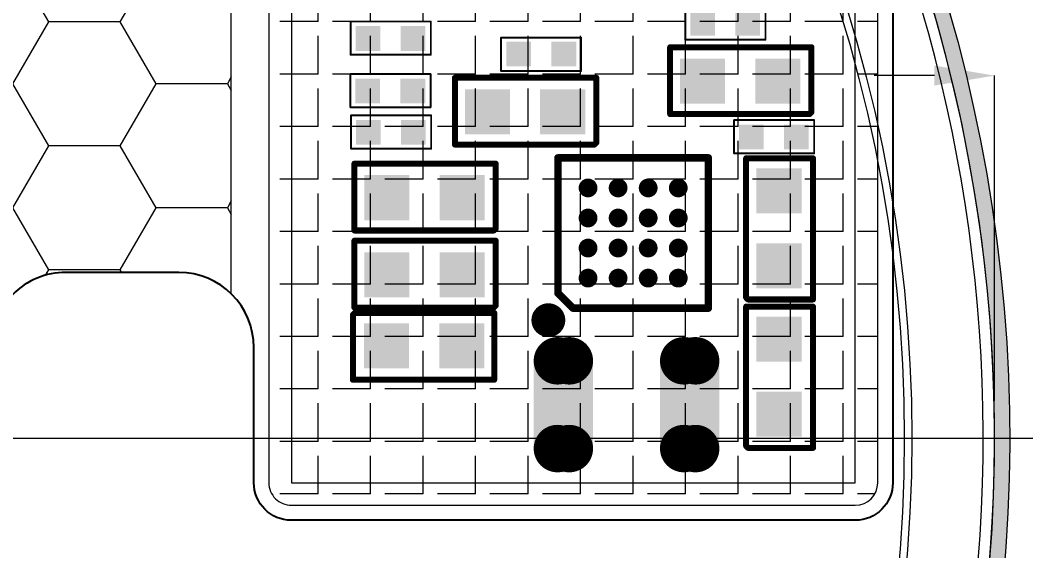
# Model space of a CAD drawing. Header units: millimetres. Extents: x -19 to 3409, y 490 to 920.
# Drawn here: x 3353.67 to 3367.05, y 766.33 to 773.39 of the extents above; entities that cross this region are included whole.
import ezdxf
from ezdxf.lldxf.tags import DXFTag

# ---------------------------------------------------------------- set-up
doc = ezdxf.new("R2010")
doc.units = ezdxf.units.MM
doc.layers.get('0').update_dxf_attribs({"lineweight": 5})
doc.layers.get('Defpoints').update_dxf_attribs({"lineweight": 5})
for name, color, linetype, lineweight in [('DIM', 3, 'Continuous', 5), ('EMI', 5, 'Continuous', 5), ('Encap', 210, 'Continuous', 5), ('ITO', 2, 'Continuous', 5), ('MFPC', 50, 'Continuous', 5), ('TAPE-Foam', 32, 'Continuous', 5)]:
    doc.layers.add(name, color=color, linetype=linetype, lineweight=lineweight)
for name, color, linetype in [('TOPLAYER', 1, 'Continuous'), ('TOPOVERLAY', 2, 'Continuous'), ('TOPPASTE', 8, 'Continuous'), ('TOPSOLDER', 216, 'Continuous')]:
    doc.layers.add(name, color=color, linetype=linetype)
doc.styles.add('汉字', font='')
doc.styles.get('汉字').set_extended_font_data('SimSun')
tags = doc.linetypes.add('CENTER', pattern=[0.6, 0.375, -0.075, 0.075, -0.075]).pattern_tags.tags
tags[10:11] = [DXFTag(74, 4), DXFTag(75, 0), DXFTag(340, '0'), DXFTag(46, 1.0), DXFTag(50, 0.0), DXFTag(44, 0.0), DXFTag(45, 0.0)]
tags[8:9] = [DXFTag(74, 4), DXFTag(75, 0), DXFTag(340, '0'), DXFTag(46, 1.0), DXFTag(50, 0.0), DXFTag(44, 0.0), DXFTag(45, 0.0)]
tags[6:7] = [DXFTag(74, 4), DXFTag(75, 0), DXFTag(340, '0'), DXFTag(46, 1.0), DXFTag(50, 0.0), DXFTag(44, 0.0), DXFTag(45, 0.0)]
tags[4:5] = [DXFTag(74, 4), DXFTag(75, 0), DXFTag(340, '0'), DXFTag(46, 1.0), DXFTag(50, 0.0), DXFTag(44, 0.0), DXFTag(45, 0.0)]
doc.dimstyles.new('DIM', dxfattribs={"dimtxt": 0.8, "dimasz": 0.8, "dimexe": 0, "dimexo": 0.5, "dimgap": 0.11, "dimtad": 0, "dimzin": 1, "dimdsep": 46, "dimtxsty": '汉字', "dimcen": 0, "dimclrd": 256, "dimclre": 256, "dimclrt": 256, "dimadec": 0, "dimazin": 0, "dimtm": 1e-09, "dimtfac": 1, "dimtofl": 0, "dimtmove": 0, "dimatfit": 3, "dimfxl": 0, "dimlwd": 5, "dimlwe": 5, "dimarcsym": 0})

# ---------------------------------------------------------------- blocks, each defined once
blk = doc.blocks.new('R151ASM-001-PNL-V01-C')
at = {"layer": 'Encap', "color": 1, "linetype": 'CENTER', "lineweight": 5}
blk.add_circle((1278.901681034914, -138.563691734138), 19.1526, dxfattribs=at)
at = {"layer": 'ITO', "lineweight": 5}
blk.add_arc((1278.901681034914, -138.5636917341381), 20.35259999999999, 113.898623072159, 235.9029104155818, dxfattribs=at)
blk = doc.blocks.new('*D142')
at = {"layer": 'Defpoints', "color": 0, "lineweight": 5, "transparency": 16777216}
for p in [(3373.197710870395, 772.6559016893576), (3366.636063643488, 767.8292075826089), (3373.197710870395, 756.3780088878207)]:
    blk.add_point(p, dxfattribs=at)
at = {"layer": 'DIM', "lineweight": 5, "transparency": 16777216}
for p, q in [((3365.836063643488, 772.6559016893576), (3365.036063643488, 772.6559016893576)), ((3366.636063643488, 768.3292075826089), (3366.636063643488, 772.6559016893576)), ((3373.197710870395, 756.8780088878207), (3373.197710870395, 772.6559016893576)), ((3373.997710870395, 772.6559016893576), (3374.797710870395, 772.6559016893576))]:
    blk.add_line(p, q, dxfattribs=at)
for points in [[(3365.836063643488, 772.789235022691), (3365.836063643488, 772.5225683560243), (3366.636063643488, 772.6559016893576)], [(3373.997710870395, 772.789235022691), (3373.997710870395, 772.5225683560243), (3373.197710870395, 772.6559016893576)]]:
    blk.add_solid(points, dxfattribs=at)
at = {"layer": 'DIM', "lineweight": 5, "transparency": 16777216, "insert": (3369.916887256942, 772.6559016893576), "char_height": 0.8, "attachment_point": 5, "style": '汉字'}
blk.add_mtext('6.56±0.3', dxfattribs=at)
blk = doc.blocks.new('T3')
at = {"lineweight": 5}
h = blk.add_hatch(color=256, dxfattribs=at)
h.dxf.hatch_style = 1
edge = h.paths.add_edge_path()
edge.add_arc((2.872014340444574, -1.971905798901911), 23.81965895677754, 117.9623426367695, 126.2668215394562)
edge.add_arc((-17.01557347958641, 25.13464911054179), 9.799999999823006, 304.09708744015467, 306.2668215394215, ccw=False)
edge.add_arc((-2.307487534380925e-12, 2.597921877622866e-14), 20.55259999999882, 124.0970874401983, 246.1024712178218)
edge.add_line((-8.325902526572463, -18.79065496138981), (-8.183333646836218, -18.85318767789033))
edge.add_line((-8.183333646836218, -18.85318767789033), (-8.08929323371376, -18.67604260781854))
edge.add_line((-8.08929323371376, -18.67604260781854), (-8.245223690147213, -18.60764931579013))
edge.add_arc((-2.138733634637902e-12, -5.540012892879531e-14), 20.35259999999883, 124.0970874401985, 246.10141940122878, ccw=False)
edge.add_arc((-17.01557347958936, 25.13464911054162), 9.99999999982467, 304.09708744017, 306.2668215394364)
edge.add_arc((2.872014340444411, -1.971905798901918), 23.61965895677739, 117.96234263676911, 126.26682153945589, ccw=False)
edge.add_line((-8.2030346763745, 18.89029874686776), (-8.296812906086416, 19.06694993885958))
h.paths.add_polyline_path([(-1.99999950568008, 21.56259999999986), (-1.99999950568008, 21.36260000000004), (2.00000049431992, 21.36260000000004), (2.00000049431992, 21.56259999999986)])
edge = h.paths.add_edge_path()
edge.add_arc((17.01557442032597, 25.13464847389723), 10.00000000000054, 233.7331676935589, 235.9029104155806, ccw=False)
edge.add_arc((-2.872001150817578, -1.971879060341493), 23.61962963898251, 53.73316769356646, 62.03765309174332)
edge.add_line((8.203035674453986, 18.89029876465031), (8.29681390416954, 19.06694995664839))
edge.add_arc((-2.872001150862559, -1.971879060318493), 23.81962963899059, 53.733167693447, 62.03765312748618, ccw=False)
edge.add_arc((17.01557442033015, 25.13464847389668), 9.800000000002553, 233.7331676935358, 235.9029104155576)
edge.add_arc((3.723243935382925e-12, -5.173639294753229e-13), 20.55259999999827, -26.128888975245616, 55.902910415578674, ccw=False)
edge.add_line((18.45224021488957, -9.051198694763457), (19.78007606021401, -9.051198694770962))
edge.add_arc((-1.616484723854228e-12, -1.34754429836903e-11), 21.75259999999759, 334.8308760117934, 335.4115606426888, ccw=False)
edge.add_line((19.68732916040062, -9.251198694770324), (18.12853136550528, -9.251198694761692))
edge.add_arc((3.5456082514429e-12, -3.76143560743003e-13), 20.35259999999837, 332.9642548716508, 415.9029104155778)
edge = h.paths.add_edge_path()
edge.add_arc((-7.062794793455396e-12, -3.918643187716953e-12), 21.75260000000445, 320.4493122398357, 321.1292040769038, ccw=False)
edge.add_line((16.77259376115262, -13.85119869482094), (15.18399359445311, -13.85119869482981))
edge.add_arc((3.556266392479301e-12, -3.304023721284466e-13), 20.55259999999831, 293.8975708100345, 317.6281884216128, ccw=False)
edge.add_line((8.325916309976492, -18.7906488541314), (8.183334359795936, -18.85318715858978))
edge.add_line((8.183334359795936, -18.85318715858978), (8.089293940674452, -18.67604207721854))
edge.add_line((8.089293940674452, -18.67604207721854), (8.245237483995425, -18.60764320360112))
edge.add_arc((3.550937321961101e-12, -3.836930773104541e-13), 20.35259999999837, 293.8986230721289, 317.8761915343078)
edge.add_line((15.09546623838816, -13.65119869483022), (16.93577222787917, -13.65119869482009))
h.paths.add_polyline_path([(-1.999999501235379, -21.22260125940443), (-1.999999501235379, -21.42260125940425), (2.000000498764621, -21.42260125940425), (2.000000498764621, -21.22260125940443)])
blk.add_lwpolyline([(11.40960510622335, 16.85376035429613, -0.009467571464873686), (11.10010902564272, 17.07193992376869, 0.03625102030745552), (8.203035674453986, 18.89029876465031), (8.29681390416954, 19.06694995664839, -0.03625102046414035), (11.21841833353619, 17.23319409477142, 0.009467571464874132), (11.5217244925052, 17.01937811668813, -0.3740428346784626), (18.45224021488957, -9.051198694763457), (19.78007606021401, -9.051198694770962, -0.002533720103131705), (19.68732916040062, -9.251198694770324), (18.12853136550528, -9.251198694761692, 0.3785600534347826)], format="xyb", close=True, dxfattribs=at)
at = {"color": 1, "linetype": 'CENTER'}
blk.add_lwpolyline([(-23.30999999999995, 2.273736754432321e-13), (23.30999999999995, 2.273736754432321e-13)], dxfattribs=at)
at = {"color": 6, "linetype": 'Continuous'}
for centre, radius in [((0, -5.684341886080801e-14), 22.15), ((-4.943199201079551e-07, 1.70530256582424e-13), 19.2526)]:
    blk.add_circle(centre, radius, dxfattribs=at)
blk = doc.blocks.new('0201_4')
at = {"layer": 'TOPLAYER'}
for points in [[(0.164998, -0.165001), (0.164998, 0.165001), (-0.164998, -0.165001), (-0.164998, 0.165001)], [(0.764997, -0.165001), (0.764997, 0.165001), (0.435, -0.165001), (0.435, 0.165001)]]:
    blk.add_solid(points, dxfattribs=at)
at = {"layer": 'TOPOVERLAY', "const_width": 0.025001}
for points in [[(-0.181, 0.225999), (-0.23, 0.225999)], [(-0.23, 0.225999), (-0.23, -0.217)], [(0.836, 0.225999), (-0.18, 0.225999)], [(0.836, 0.225999), (0.836, -0.217)], [(0.836, -0.217), (-0.23, -0.217)]]:
    blk.add_lwpolyline(points, dxfattribs=at)
at = {"layer": 'TOPOVERLAY', "const_width": 0.012499}
for points in [[(-0.23625, 0.225999, 1), (-0.223749, 0.225999, 1)], [(-0.23625, 0.225999, 1), (-0.223749, 0.225999, 1)], [(-0.187251, 0.225999, 1), (-0.174749, 0.225999, 1)], [(-0.186251, 0.225999, 1), (-0.173749, 0.225999, 1)], [(0.829749, 0.225999, 1), (0.842251, 0.225999, 1)], [(0.829749, 0.225999, 1), (0.842251, 0.225999, 1)], [(-0.23625, -0.217, 1), (-0.223749, -0.217, 1)], [(-0.23625, -0.217, 1), (-0.223749, -0.217, 1)], [(0.829749, -0.217, 1), (0.842251, -0.217, 1)], [(0.829749, -0.217, 1), (0.842251, -0.217, 1)]]:
    blk.add_lwpolyline(points, format="xyb", close=True, dxfattribs=at)
at = {"layer": 'TOPPASTE'}
for points in [[(0.164998, -0.165001), (0.164998, 0.165001), (-0.164998, -0.165001), (-0.164998, 0.165001)], [(0.764997, -0.165001), (0.764997, 0.165001), (0.435, -0.165001), (0.435, 0.165001)]]:
    blk.add_solid(points, dxfattribs=at)
at = {"layer": 'TOPSOLDER'}
for points in [[(0.164998, -0.165001), (0.164998, 0.165001), (-0.164998, -0.165001), (-0.164998, 0.165001)], [(0.764997, -0.165001), (0.764997, 0.165001), (0.435, -0.165001), (0.435, 0.165001)]]:
    blk.add_solid(points, dxfattribs=at)
blk = doc.blocks.new('0201_5')
at = {"layer": 'TOPLAYER'}
for points in [[(0.164998, -0.165001), (0.164998, 0.165001), (-0.164998, -0.165001), (-0.164998, 0.165001)], [(0.764997, -0.165001), (0.764997, 0.165001), (0.435, -0.165001), (0.435, 0.165001)]]:
    blk.add_solid(points, dxfattribs=at)
at = {"layer": 'TOPOVERLAY', "const_width": 0.025001}
for points in [[(-0.23, 0.225999), (-0.181, 0.225999)], [(-0.23, -0.217), (-0.23, 0.225999)], [(-0.18, 0.225999), (0.836, 0.225999)], [(0.836, -0.217), (0.836, 0.225999)], [(-0.23, -0.217), (0.836, -0.217)]]:
    blk.add_lwpolyline(points, dxfattribs=at)
at = {"layer": 'TOPOVERLAY', "const_width": 0.012499}
for points in [[(-0.23625, 0.225999, 1), (-0.223749, 0.225999, 1)], [(-0.23625, 0.225999, 1), (-0.223749, 0.225999, 1)], [(-0.187251, 0.225999, 1), (-0.174749, 0.225999, 1)], [(-0.186251, 0.225999, 1), (-0.173749, 0.225999, 1)], [(0.829749, 0.225999, 1), (0.842251, 0.225999, 1)], [(0.829749, 0.225999, 1), (0.842251, 0.225999, 1)], [(-0.23625, -0.217, 1), (-0.223749, -0.217, 1)], [(-0.23625, -0.217, 1), (-0.223749, -0.217, 1)], [(0.829749, -0.217, 1), (0.842251, -0.217, 1)], [(0.829749, -0.217, 1), (0.842251, -0.217, 1)]]:
    blk.add_lwpolyline(points, format="xyb", close=True, dxfattribs=at)
at = {"layer": 'TOPPASTE'}
for points in [[(0.164998, -0.165001), (0.164998, 0.165001), (-0.164998, -0.165001), (-0.164998, 0.165001)], [(0.764997, -0.165001), (0.764997, 0.165001), (0.435, -0.165001), (0.435, 0.165001)]]:
    blk.add_solid(points, dxfattribs=at)
at = {"layer": 'TOPSOLDER'}
for points in [[(0.164998, -0.165001), (0.164998, 0.165001), (-0.164998, -0.165001), (-0.164998, 0.165001)], [(0.764997, -0.165001), (0.764997, 0.165001), (0.435, -0.165001), (0.435, 0.165001)]]:
    blk.add_solid(points, dxfattribs=at)
blk = doc.blocks.new('0201_18')
at = {"layer": 'TOPLAYER'}
for points in [[(0.164998, -0.165001), (0.164998, 0.165001), (-0.164998, -0.165001), (-0.164998, 0.165001)], [(0.764997, -0.165001), (0.764997, 0.165001), (0.435, -0.165001), (0.435, 0.165001)]]:
    blk.add_solid(points, dxfattribs=at)
at = {"layer": 'TOPOVERLAY', "const_width": 0.025001}
for points in [[(-0.181, 0.225999), (-0.23, 0.225999)], [(-0.23, 0.225999), (-0.23, -0.217)], [(0.836, 0.225999), (-0.18, 0.225999)], [(0.836, 0.225999), (0.836, -0.217)], [(0.836, -0.217), (-0.23, -0.217)]]:
    blk.add_lwpolyline(points, dxfattribs=at)
at = {"layer": 'TOPOVERLAY', "const_width": 0.012499}
for points in [[(-0.23625, 0.225999, 1), (-0.223749, 0.225999, 1)], [(-0.23625, 0.225999, 1), (-0.223749, 0.225999, 1)], [(-0.187251, 0.225999, 1), (-0.174749, 0.225999, 1)], [(-0.186251, 0.225999, 1), (-0.173749, 0.225999, 1)], [(0.829749, 0.225999, 1), (0.842251, 0.225999, 1)], [(0.829749, 0.225999, 1), (0.842251, 0.225999, 1)], [(-0.23625, -0.217, 1), (-0.223749, -0.217, 1)], [(-0.23625, -0.217, 1), (-0.223749, -0.217, 1)], [(0.829749, -0.217, 1), (0.842251, -0.217, 1)], [(0.829749, -0.217, 1), (0.842251, -0.217, 1)]]:
    blk.add_lwpolyline(points, format="xyb", close=True, dxfattribs=at)
at = {"layer": 'TOPPASTE'}
for points in [[(0.164998, -0.165001), (0.164998, 0.165001), (-0.164998, -0.165001), (-0.164998, 0.165001)], [(0.764997, -0.165001), (0.764997, 0.165001), (0.435, -0.165001), (0.435, 0.165001)]]:
    blk.add_solid(points, dxfattribs=at)
at = {"layer": 'TOPSOLDER'}
for points in [[(0.164998, -0.165001), (0.164998, 0.165001), (-0.164998, -0.165001), (-0.164998, 0.165001)], [(0.764997, -0.165001), (0.764997, 0.165001), (0.435, -0.165001), (0.435, 0.165001)]]:
    blk.add_solid(points, dxfattribs=at)
blk = doc.blocks.new('0201_19')
at = {"layer": 'TOPLAYER'}
for points in [[(0.164998, -0.165001), (0.164998, 0.165001), (-0.164998, -0.165001), (-0.164998, 0.165001)], [(0.764997, -0.165001), (0.764997, 0.165001), (0.435, -0.165001), (0.435, 0.165001)]]:
    blk.add_solid(points, dxfattribs=at)
at = {"layer": 'TOPOVERLAY', "const_width": 0.025001}
for points in [[(-0.181, 0.225999), (-0.23, 0.225999)], [(-0.23, 0.225999), (-0.23, -0.217)], [(0.836, 0.225999), (-0.18, 0.225999)], [(0.836, 0.225999), (0.836, -0.217)], [(0.836, -0.217), (-0.23, -0.217)]]:
    blk.add_lwpolyline(points, dxfattribs=at)
at = {"layer": 'TOPOVERLAY', "const_width": 0.012499}
for points in [[(-0.23625, 0.225999, 1), (-0.223749, 0.225999, 1)], [(-0.23625, 0.225999, 1), (-0.223749, 0.225999, 1)], [(-0.187251, 0.225999, 1), (-0.174749, 0.225999, 1)], [(-0.186251, 0.225999, 1), (-0.173749, 0.225999, 1)], [(0.829749, 0.225999, 1), (0.842251, 0.225999, 1)], [(0.829749, 0.225999, 1), (0.842251, 0.225999, 1)], [(-0.23625, -0.217, 1), (-0.223749, -0.217, 1)], [(-0.23625, -0.217, 1), (-0.223749, -0.217, 1)], [(0.829749, -0.217, 1), (0.842251, -0.217, 1)], [(0.829749, -0.217, 1), (0.842251, -0.217, 1)]]:
    blk.add_lwpolyline(points, format="xyb", close=True, dxfattribs=at)
at = {"layer": 'TOPPASTE'}
for points in [[(0.164998, -0.165001), (0.164998, 0.165001), (-0.164998, -0.165001), (-0.164998, 0.165001)], [(0.764997, -0.165001), (0.764997, 0.165001), (0.435, -0.165001), (0.435, 0.165001)]]:
    blk.add_solid(points, dxfattribs=at)
at = {"layer": 'TOPSOLDER'}
for points in [[(0.164998, -0.165001), (0.164998, 0.165001), (-0.164998, -0.165001), (-0.164998, 0.165001)], [(0.764997, -0.165001), (0.764997, 0.165001), (0.435, -0.165001), (0.435, 0.165001)]]:
    blk.add_solid(points, dxfattribs=at)
blk = doc.blocks.new('0201_20')
at = {"layer": 'TOPLAYER'}
for points in [[(0.164998, -0.165001), (0.164998, 0.165001), (-0.164998, -0.165001), (-0.164998, 0.165001)], [(0.764997, -0.165001), (0.764997, 0.165001), (0.435, -0.165001), (0.435, 0.165001)]]:
    blk.add_solid(points, dxfattribs=at)
at = {"layer": 'TOPOVERLAY', "const_width": 0.025001}
for points in [[(-0.181, 0.225999), (-0.23, 0.225999)], [(-0.23, 0.225999), (-0.23, -0.217)], [(0.836, 0.225999), (-0.18, 0.225999)], [(0.836, 0.225999), (0.836, -0.217)], [(0.836, -0.217), (-0.23, -0.217)]]:
    blk.add_lwpolyline(points, dxfattribs=at)
at = {"layer": 'TOPOVERLAY', "const_width": 0.012499}
for points in [[(-0.23625, 0.225999, 1), (-0.223749, 0.225999, 1)], [(-0.23625, 0.225999, 1), (-0.223749, 0.225999, 1)], [(-0.187251, 0.225999, 1), (-0.174749, 0.225999, 1)], [(-0.186251, 0.225999, 1), (-0.173749, 0.225999, 1)], [(0.829749, 0.225999, 1), (0.842251, 0.225999, 1)], [(0.829749, 0.225999, 1), (0.842251, 0.225999, 1)], [(-0.23625, -0.217, 1), (-0.223749, -0.217, 1)], [(-0.23625, -0.217, 1), (-0.223749, -0.217, 1)], [(0.829749, -0.217, 1), (0.842251, -0.217, 1)], [(0.829749, -0.217, 1), (0.842251, -0.217, 1)]]:
    blk.add_lwpolyline(points, format="xyb", close=True, dxfattribs=at)
at = {"layer": 'TOPPASTE'}
for points in [[(0.164998, -0.165001), (0.164998, 0.165001), (-0.164998, -0.165001), (-0.164998, 0.165001)], [(0.764997, -0.165001), (0.764997, 0.165001), (0.435, -0.165001), (0.435, 0.165001)]]:
    blk.add_solid(points, dxfattribs=at)
at = {"layer": 'TOPSOLDER'}
for points in [[(0.164998, -0.165001), (0.164998, 0.165001), (-0.164998, -0.165001), (-0.164998, 0.165001)], [(0.764997, -0.165001), (0.764997, 0.165001), (0.435, -0.165001), (0.435, 0.165001)]]:
    blk.add_solid(points, dxfattribs=at)
blk = doc.blocks.new('0201_21')
at = {"layer": 'TOPLAYER'}
for points in [[(0.164998, -0.165001), (0.164998, 0.165001), (-0.164998, -0.165001), (-0.164998, 0.165001)], [(0.764997, -0.165001), (0.764997, 0.165001), (0.435, -0.165001), (0.435, 0.165001)]]:
    blk.add_solid(points, dxfattribs=at)
at = {"layer": 'TOPOVERLAY', "const_width": 0.025001}
for points in [[(-0.181, 0.225999), (-0.23, 0.225999)], [(-0.23, 0.225999), (-0.23, -0.217)], [(0.836, 0.225999), (-0.18, 0.225999)], [(0.836, 0.225999), (0.836, -0.217)], [(0.836, -0.217), (-0.23, -0.217)]]:
    blk.add_lwpolyline(points, dxfattribs=at)
at = {"layer": 'TOPOVERLAY', "const_width": 0.012499}
for points in [[(-0.23625, 0.225999, 1), (-0.223749, 0.225999, 1)], [(-0.23625, 0.225999, 1), (-0.223749, 0.225999, 1)], [(-0.187251, 0.225999, 1), (-0.174749, 0.225999, 1)], [(-0.186251, 0.225999, 1), (-0.173749, 0.225999, 1)], [(0.829749, 0.225999, 1), (0.842251, 0.225999, 1)], [(0.829749, 0.225999, 1), (0.842251, 0.225999, 1)], [(-0.23625, -0.217, 1), (-0.223749, -0.217, 1)], [(-0.23625, -0.217, 1), (-0.223749, -0.217, 1)], [(0.829749, -0.217, 1), (0.842251, -0.217, 1)], [(0.829749, -0.217, 1), (0.842251, -0.217, 1)]]:
    blk.add_lwpolyline(points, format="xyb", close=True, dxfattribs=at)
at = {"layer": 'TOPPASTE'}
for points in [[(0.164998, -0.165001), (0.164998, 0.165001), (-0.164998, -0.165001), (-0.164998, 0.165001)], [(0.764997, -0.165001), (0.764997, 0.165001), (0.435, -0.165001), (0.435, 0.165001)]]:
    blk.add_solid(points, dxfattribs=at)
at = {"layer": 'TOPSOLDER'}
for points in [[(0.164998, -0.165001), (0.164998, 0.165001), (-0.164998, -0.165001), (-0.164998, 0.165001)], [(0.764997, -0.165001), (0.764997, 0.165001), (0.435, -0.165001), (0.435, 0.165001)]]:
    blk.add_solid(points, dxfattribs=at)
blk = doc.blocks.new('L_22')
at = {"layer": 'TOPLAYER', "const_width": 0.316001}
for points in [[(144.447001, 177.269996, 1), (144.763002, 177.269996, 1)], [(144.604999, 177.269996, 1), (144.921, 177.269996, 1)], [(146.127003, 177.269996, 1), (146.443004, 177.269996, 1)], [(146.285001, 177.269996, 1), (146.601002, 177.269996, 1)], [(144.447001, 176.102002, 1), (144.763002, 176.102002, 1)], [(144.604999, 176.102002, 1), (144.921, 176.102002, 1)], [(146.127003, 176.102002, 1), (146.443004, 176.102002, 1)], [(146.285001, 176.102002, 1), (146.601002, 176.102002, 1)]]:
    blk.add_lwpolyline(points, format="xyb", close=True, dxfattribs=at)
at = {"layer": 'TOPLAYER'}
for points in [[(144.605002, 175.786001), (144.763, 175.786001), (144.605002, 177.585997), (144.763, 177.585997)], [(146.285003, 175.786001), (146.443001, 175.786001), (146.285003, 177.585997), (146.443001, 177.585997)], [(144.289, 176.102002), (145.079001, 176.102002), (144.289, 177.269996), (145.079001, 177.269996)], [(145.969002, 176.102002), (146.759003, 176.102002), (145.969002, 177.269996), (146.759003, 177.269996)]]:
    blk.add_solid(points, dxfattribs=at)
at = {"layer": 'TOPPASTE', "const_width": 0.316001}
for points in [[(144.447001, 177.269996, 1), (144.763002, 177.269996, 1)], [(144.604999, 177.269996, 1), (144.921, 177.269996, 1)], [(146.127003, 177.269996, 1), (146.443004, 177.269996, 1)], [(146.285001, 177.269996, 1), (146.601002, 177.269996, 1)], [(144.447001, 176.102002, 1), (144.763002, 176.102002, 1)], [(144.604999, 176.102002, 1), (144.921, 176.102002, 1)], [(146.127003, 176.102002, 1), (146.443004, 176.102002, 1)], [(146.285001, 176.102002, 1), (146.601002, 176.102002, 1)]]:
    blk.add_lwpolyline(points, format="xyb", close=True, dxfattribs=at)
at = {"layer": 'TOPPASTE'}
for points in [[(144.605002, 175.786001), (144.763, 175.786001), (144.605002, 177.585997), (144.763, 177.585997)], [(146.285003, 175.786001), (146.443001, 175.786001), (146.285003, 177.585997), (146.443001, 177.585997)], [(144.289, 176.102002), (145.079001, 176.102002), (144.289, 177.269996), (145.079001, 177.269996)], [(145.969002, 176.102002), (146.759003, 176.102002), (145.969002, 177.269996), (146.759003, 177.269996)]]:
    blk.add_solid(points, dxfattribs=at)
at = {"layer": 'TOPSOLDER', "const_width": 0.316001}
for points in [[(144.447001, 177.269996, 1), (144.763002, 177.269996, 1)], [(144.604999, 177.269996, 1), (144.921, 177.269996, 1)], [(146.127003, 177.269996, 1), (146.443004, 177.269996, 1)], [(146.285001, 177.269996, 1), (146.601002, 177.269996, 1)], [(144.447001, 176.102002, 1), (144.763002, 176.102002, 1)], [(144.604999, 176.102002, 1), (144.921, 176.102002, 1)], [(146.127003, 176.102002, 1), (146.443004, 176.102002, 1)], [(146.285001, 176.102002, 1), (146.601002, 176.102002, 1)]]:
    blk.add_lwpolyline(points, format="xyb", close=True, dxfattribs=at)
at = {"layer": 'TOPSOLDER'}
for points in [[(144.605002, 175.786001), (144.763, 175.786001), (144.605002, 177.585997), (144.763, 177.585997)], [(146.285003, 175.786001), (146.443001, 175.786001), (146.285003, 177.585997), (146.443001, 177.585997)], [(144.289, 176.102002), (145.079001, 176.102002), (144.289, 177.269996), (145.079001, 177.269996)], [(145.969002, 176.102002), (146.759003, 176.102002), (145.969002, 177.269996), (146.759003, 177.269996)]]:
    blk.add_solid(points, dxfattribs=at)
blk = doc.blocks.new('BGA16_4_24')
at = {"layer": 'TOPLAYER', "const_width": 0.124998}
for points in [[(-0.062499, 0, 1), (0.062499, 0, 1)], [(0.3375, 0, 1), (0.462498, 0, 1)], [(0.737499, 0, 1), (0.862498, 0, 1)], [(1.137498, 0, 1), (1.262497, 0, 1)], [(-0.062499, -0.399999, 1), (0.062499, -0.399999, 1)], [(0.3375, -0.399999, 1), (0.462498, -0.399999, 1)], [(0.737499, -0.399999, 1), (0.862498, -0.399999, 1)], [(1.137498, -0.399999, 1), (1.262497, -0.399999, 1)], [(-0.062499, -0.799998, 1), (0.062499, -0.799998, 1)], [(0.3375, -0.799998, 1), (0.462498, -0.799998, 1)], [(0.737499, -0.799998, 1), (0.862498, -0.799998, 1)], [(1.137498, -0.799998, 1), (1.262497, -0.799998, 1)], [(-0.062499, -1.199998, 1), (0.062499, -1.199998, 1)], [(0.3375, -1.199998, 1), (0.462498, -1.199998, 1)], [(0.737499, -1.199998, 1), (0.862498, -1.199998, 1)], [(1.137498, -1.199998, 1), (1.262497, -1.199998, 1)]]:
    blk.add_lwpolyline(points, format="xyb", close=True, dxfattribs=at)
at = {"layer": 'TOPOVERLAY'}
for points, const_width in [([(-0.672562, 0.528036, 1), (-0.447563, 0.528036, 1)], 0.224998), ([(-0.224998, 0.399999, 1), (-0.175001, 0.399999, 1)], 0.05), ([(-0.224998, 0.399999, 1), (-0.175001, 0.399999, 1)], 0.05), ([(1.574998, 0.399999, 1), (1.624995, 0.399999, 1)], 0.05), ([(1.574998, 0.399999, 1), (1.624995, 0.399999, 1)], 0.05), ([(-0.4249979999999999, 0.2, 1), (-0.375001, 0.2, 1)], 0.05), ([(-0.4249979999999999, 0.2, 1), (-0.375001, 0.2, 1)], 0.05), ([(-0.4249979999999999, -1.599997, 1), (-0.375001, -1.599997, 1)], 0.05), ([(-0.4249979999999999, -1.599997, 1), (-0.375001, -1.599997, 1)], 0.05), ([(1.574998, -1.599997, 1), (1.624995, -1.599997, 1)], 0.05), ([(1.574998, -1.599997, 1), (1.624995, -1.599997, 1)], 0.05)]:
    blk.add_lwpolyline(points, format="xyb", close=True, dxfattribs=dict(at, const_width=const_width))
at = {"layer": 'TOPOVERLAY', "const_width": 0.1}
for points in [[(-0.399999, 0.2), (-0.2, 0.399999)], [(1.599997, 0.399999), (-0.2, 0.399999)], [(1.599997, -1.599997), (1.599997, 0.399999)], [(-0.399999, -1.599997), (-0.399999, 0.2)], [(1.599997, -1.599997), (-0.399999, -1.599997)]]:
    blk.add_lwpolyline(points, dxfattribs=at)
at = {"layer": 'TOPPASTE', "const_width": 0.124998}
for points in [[(-0.062499, 0, 1), (0.062499, 0, 1)], [(0.3375, 0, 1), (0.462498, 0, 1)], [(0.737499, 0, 1), (0.862498, 0, 1)], [(1.137498, 0, 1), (1.262497, 0, 1)], [(-0.062499, -0.399999, 1), (0.062499, -0.399999, 1)], [(0.3375, -0.399999, 1), (0.462498, -0.399999, 1)], [(0.737499, -0.399999, 1), (0.862498, -0.399999, 1)], [(1.137498, -0.399999, 1), (1.262497, -0.399999, 1)], [(-0.062499, -0.799998, 1), (0.062499, -0.799998, 1)], [(0.3375, -0.799998, 1), (0.462498, -0.799998, 1)], [(0.737499, -0.799998, 1), (0.862498, -0.799998, 1)], [(1.137498, -0.799998, 1), (1.262497, -0.799998, 1)], [(-0.062499, -1.199998, 1), (0.062499, -1.199998, 1)], [(0.3375, -1.199998, 1), (0.462498, -1.199998, 1)], [(0.737499, -1.199998, 1), (0.862498, -1.199998, 1)], [(1.137498, -1.199998, 1), (1.262497, -1.199998, 1)]]:
    blk.add_lwpolyline(points, format="xyb", close=True, dxfattribs=at)
at = {"layer": 'TOPSOLDER', "const_width": 0.124998}
for points in [[(-0.062499, 0, 1), (0.062499, 0, 1)], [(0.3375, 0, 1), (0.462498, 0, 1)], [(0.737499, 0, 1), (0.862498, 0, 1)], [(1.137498, 0, 1), (1.262497, 0, 1)], [(-0.062499, -0.399999, 1), (0.062499, -0.399999, 1)], [(0.3375, -0.399999, 1), (0.462498, -0.399999, 1)], [(0.737499, -0.399999, 1), (0.862498, -0.399999, 1)], [(1.137498, -0.399999, 1), (1.262497, -0.399999, 1)], [(-0.062499, -0.799998, 1), (0.062499, -0.799998, 1)], [(0.3375, -0.799998, 1), (0.462498, -0.799998, 1)], [(0.737499, -0.799998, 1), (0.862498, -0.799998, 1)], [(1.137498, -0.799998, 1), (1.262497, -0.799998, 1)], [(-0.062499, -1.199998, 1), (0.062499, -1.199998, 1)], [(0.3375, -1.199998, 1), (0.462498, -1.199998, 1)], [(0.737499, -1.199998, 1), (0.862498, -1.199998, 1)], [(1.137498, -1.199998, 1), (1.262497, -1.199998, 1)]]:
    blk.add_lwpolyline(points, format="xyb", close=True, dxfattribs=at)
blk = doc.blocks.new('0402S_25')
at = {"layer": 'TOPLAYER'}
for points in [[(-0.248054, 0.305189), (-0.8480530000000001, 0.305189), (-0.248054, -0.29481), (-0.8480530000000001, -0.29481)], [(0.751944, 0.305189), (0.151945, 0.305189), (0.751944, -0.29481), (0.151945, -0.29481)]]:
    blk.add_solid(points, dxfattribs=at)
at = {"layer": 'TOPOVERLAY', "const_width": 0.040005}
for points in [[(-0.999856, 0.457589, 1), (-0.959851, 0.457589, 1)], [(-0.999856, 0.457589, 1), (-0.959851, 0.457589, 1)], [(0.8797440000000001, 0.457589, 1), (0.9197489999999999, 0.457589, 1)], [(0.8797440000000001, 0.457589, 1), (0.9197489999999999, 0.457589, 1)], [(-0.999856, -0.431411, 1), (-0.959851, -0.431411, 1)], [(-0.999856, -0.431411, 1), (-0.959851, -0.431411, 1)], [(0.8543440000000001, -0.431411, 1), (0.894349, -0.431411, 1)], [(0.8543440000000001, -0.431411, 1), (0.894349, -0.431411, 1)], [(0.8797440000000001, -0.406011, 1), (0.9197489999999999, -0.406011, 1)], [(0.8797440000000001, -0.406011, 1), (0.9197489999999999, -0.406011, 1)]]:
    blk.add_lwpolyline(points, format="xyb", close=True, dxfattribs=at)
at = {"layer": 'TOPOVERLAY', "const_width": 0.08001}
for points in [[(0.899747, 0.457589), (-0.9798530000000001, 0.457589)], [(-0.9798530000000001, 0.457589), (-0.9798530000000001, -0.431411)], [(0.899747, 0.457589), (0.899747, -0.406011)], [(0.874347, -0.431411), (-0.9798530000000001, -0.431411)], [(0.899747, -0.406011), (0.874347, -0.431411)]]:
    blk.add_lwpolyline(points, dxfattribs=at)
at = {"layer": 'TOPPASTE'}
for points in [[(-0.248054, 0.305189), (-0.8480530000000001, 0.305189), (-0.248054, -0.29481), (-0.8480530000000001, -0.29481)], [(0.751944, 0.305189), (0.151945, 0.305189), (0.751944, -0.29481), (0.151945, -0.29481)]]:
    blk.add_solid(points, dxfattribs=at)
at = {"layer": 'TOPSOLDER'}
for points in [[(-0.248054, 0.305189), (-0.8480530000000001, 0.305189), (-0.248054, -0.29481), (-0.8480530000000001, -0.29481)], [(0.751944, 0.305189), (0.151945, 0.305189), (0.751944, -0.29481), (0.151945, -0.29481)]]:
    blk.add_solid(points, dxfattribs=at)
blk = doc.blocks.new('0402S_26')
at = {"layer": 'TOPLAYER'}
for points in [[(-0.248054, 0.305189), (-0.8480530000000001, 0.305189), (-0.248054, -0.29481), (-0.8480530000000001, -0.29481)], [(0.751944, 0.305189), (0.151945, 0.305189), (0.751944, -0.29481), (0.151945, -0.29481)]]:
    blk.add_solid(points, dxfattribs=at)
at = {"layer": 'TOPOVERLAY', "const_width": 0.040005}
for points in [[(-0.999856, 0.457589, 1), (-0.959851, 0.457589, 1)], [(-0.999856, 0.457589, 1), (-0.959851, 0.457589, 1)], [(0.8797440000000001, 0.457589, 1), (0.9197489999999999, 0.457589, 1)], [(0.8797440000000001, 0.457589, 1), (0.9197489999999999, 0.457589, 1)], [(-0.999856, -0.431411, 1), (-0.959851, -0.431411, 1)], [(-0.999856, -0.431411, 1), (-0.959851, -0.431411, 1)], [(0.8543440000000001, -0.431411, 1), (0.894349, -0.431411, 1)], [(0.8543440000000001, -0.431411, 1), (0.894349, -0.431411, 1)], [(0.8797440000000001, -0.406011, 1), (0.9197489999999999, -0.406011, 1)], [(0.8797440000000001, -0.406011, 1), (0.9197489999999999, -0.406011, 1)]]:
    blk.add_lwpolyline(points, format="xyb", close=True, dxfattribs=at)
at = {"layer": 'TOPOVERLAY', "const_width": 0.08001}
for points in [[(-0.9798530000000001, 0.457589), (0.899747, 0.457589)], [(-0.9798530000000001, 0.457589), (-0.9798530000000001, -0.431411)], [(0.899747, 0.457589), (0.899747, -0.406011)], [(-0.9798530000000001, -0.431411), (0.874347, -0.431411)], [(0.899747, -0.406011), (0.874347, -0.431411)]]:
    blk.add_lwpolyline(points, dxfattribs=at)
at = {"layer": 'TOPPASTE'}
for points in [[(-0.248054, 0.305189), (-0.8480530000000001, 0.305189), (-0.248054, -0.29481), (-0.8480530000000001, -0.29481)], [(0.751944, 0.305189), (0.151945, 0.305189), (0.751944, -0.29481), (0.151945, -0.29481)]]:
    blk.add_solid(points, dxfattribs=at)
at = {"layer": 'TOPSOLDER'}
for points in [[(-0.248054, 0.305189), (-0.8480530000000001, 0.305189), (-0.248054, -0.29481), (-0.8480530000000001, -0.29481)], [(0.751944, 0.305189), (0.151945, 0.305189), (0.751944, -0.29481), (0.151945, -0.29481)]]:
    blk.add_solid(points, dxfattribs=at)
blk = doc.blocks.new('0402S_27')
at = {"layer": 'TOPLAYER'}
for points in [[(-0.248054, 0.305189), (-0.8480530000000001, 0.305189), (-0.248054, -0.29481), (-0.8480530000000001, -0.29481)], [(0.751944, 0.305189), (0.151945, 0.305189), (0.751944, -0.29481), (0.151945, -0.29481)]]:
    blk.add_solid(points, dxfattribs=at)
at = {"layer": 'TOPOVERLAY', "const_width": 0.040005}
for points in [[(-0.999856, 0.457589, 1), (-0.959851, 0.457589, 1)], [(-0.999856, 0.457589, 1), (-0.959851, 0.457589, 1)], [(0.8797440000000001, 0.457589, 1), (0.9197489999999999, 0.457589, 1)], [(0.8797440000000001, 0.457589, 1), (0.9197489999999999, 0.457589, 1)], [(-0.999856, -0.431411, 1), (-0.959851, -0.431411, 1)], [(-0.999856, -0.431411, 1), (-0.959851, -0.431411, 1)], [(0.8543440000000001, -0.431411, 1), (0.894349, -0.431411, 1)], [(0.8543440000000001, -0.431411, 1), (0.894349, -0.431411, 1)], [(0.8797440000000001, -0.406011, 1), (0.9197489999999999, -0.406011, 1)], [(0.8797440000000001, -0.406011, 1), (0.9197489999999999, -0.406011, 1)]]:
    blk.add_lwpolyline(points, format="xyb", close=True, dxfattribs=at)
at = {"layer": 'TOPOVERLAY', "const_width": 0.08001}
for points in [[(-0.9798530000000001, 0.457589), (0.899747, 0.457589)], [(-0.9798530000000001, 0.457589), (-0.9798530000000001, -0.431411)], [(0.899747, 0.457589), (0.899747, -0.406011)], [(-0.9798530000000001, -0.431411), (0.874347, -0.431411)], [(0.899747, -0.406011), (0.874347, -0.431411)]]:
    blk.add_lwpolyline(points, dxfattribs=at)
at = {"layer": 'TOPPASTE'}
for points in [[(-0.248054, 0.305189), (-0.8480530000000001, 0.305189), (-0.248054, -0.29481), (-0.8480530000000001, -0.29481)], [(0.751944, 0.305189), (0.151945, 0.305189), (0.751944, -0.29481), (0.151945, -0.29481)]]:
    blk.add_solid(points, dxfattribs=at)
at = {"layer": 'TOPSOLDER'}
for points in [[(-0.248054, 0.305189), (-0.8480530000000001, 0.305189), (-0.248054, -0.29481), (-0.8480530000000001, -0.29481)], [(0.751944, 0.305189), (0.151945, 0.305189), (0.751944, -0.29481), (0.151945, -0.29481)]]:
    blk.add_solid(points, dxfattribs=at)
blk = doc.blocks.new('0402S_28')
at = {"layer": 'TOPLAYER'}
for points in [[(-0.248054, 0.305189), (-0.8480530000000001, 0.305189), (-0.248054, -0.29481), (-0.8480530000000001, -0.29481)], [(0.751944, 0.305189), (0.151945, 0.305189), (0.751944, -0.29481), (0.151945, -0.29481)]]:
    blk.add_solid(points, dxfattribs=at)
at = {"layer": 'TOPOVERLAY', "const_width": 0.040005}
for points in [[(-0.999856, 0.457589, 1), (-0.959851, 0.457589, 1)], [(-0.999856, 0.457589, 1), (-0.959851, 0.457589, 1)], [(0.8797440000000001, 0.457589, 1), (0.9197489999999999, 0.457589, 1)], [(0.8797440000000001, 0.457589, 1), (0.9197489999999999, 0.457589, 1)], [(-0.999856, -0.431411, 1), (-0.959851, -0.431411, 1)], [(-0.999856, -0.431411, 1), (-0.959851, -0.431411, 1)], [(0.8543440000000001, -0.431411, 1), (0.894349, -0.431411, 1)], [(0.8543440000000001, -0.431411, 1), (0.894349, -0.431411, 1)], [(0.8797440000000001, -0.406011, 1), (0.9197489999999999, -0.406011, 1)], [(0.8797440000000001, -0.406011, 1), (0.9197489999999999, -0.406011, 1)]]:
    blk.add_lwpolyline(points, format="xyb", close=True, dxfattribs=at)
at = {"layer": 'TOPOVERLAY', "const_width": 0.08001}
for points in [[(0.899747, 0.457589), (-0.9798530000000001, 0.457589)], [(-0.9798530000000001, 0.457589), (-0.9798530000000001, -0.431411)], [(0.899747, 0.457589), (0.899747, -0.406011)], [(0.874347, -0.431411), (-0.9798530000000001, -0.431411)], [(0.899747, -0.406011), (0.874347, -0.431411)]]:
    blk.add_lwpolyline(points, dxfattribs=at)
at = {"layer": 'TOPPASTE'}
for points in [[(-0.248054, 0.305189), (-0.8480530000000001, 0.305189), (-0.248054, -0.29481), (-0.8480530000000001, -0.29481)], [(0.751944, 0.305189), (0.151945, 0.305189), (0.751944, -0.29481), (0.151945, -0.29481)]]:
    blk.add_solid(points, dxfattribs=at)
at = {"layer": 'TOPSOLDER'}
for points in [[(-0.248054, 0.305189), (-0.8480530000000001, 0.305189), (-0.248054, -0.29481), (-0.8480530000000001, -0.29481)], [(0.751944, 0.305189), (0.151945, 0.305189), (0.751944, -0.29481), (0.151945, -0.29481)]]:
    blk.add_solid(points, dxfattribs=at)
blk = doc.blocks.new('0402S_29')
at = {"layer": 'TOPLAYER'}
for points in [[(-0.248054, 0.305189), (-0.8480530000000001, 0.305189), (-0.248054, -0.29481), (-0.8480530000000001, -0.29481)], [(0.751944, 0.305189), (0.151945, 0.305189), (0.751944, -0.29481), (0.151945, -0.29481)]]:
    blk.add_solid(points, dxfattribs=at)
at = {"layer": 'TOPOVERLAY', "const_width": 0.040005}
for points in [[(-0.999856, 0.457589, 1), (-0.959851, 0.457589, 1)], [(-0.999856, 0.457589, 1), (-0.959851, 0.457589, 1)], [(0.8797440000000001, 0.457589, 1), (0.9197489999999999, 0.457589, 1)], [(0.8797440000000001, 0.457589, 1), (0.9197489999999999, 0.457589, 1)], [(-0.999856, -0.431411, 1), (-0.959851, -0.431411, 1)], [(-0.999856, -0.431411, 1), (-0.959851, -0.431411, 1)], [(0.8543440000000001, -0.431411, 1), (0.894349, -0.431411, 1)], [(0.8543440000000001, -0.431411, 1), (0.894349, -0.431411, 1)], [(0.8797440000000001, -0.406011, 1), (0.9197489999999999, -0.406011, 1)], [(0.8797440000000001, -0.406011, 1), (0.9197489999999999, -0.406011, 1)]]:
    blk.add_lwpolyline(points, format="xyb", close=True, dxfattribs=at)
at = {"layer": 'TOPOVERLAY', "const_width": 0.08001}
for points in [[(0.899747, 0.457589), (-0.9798530000000001, 0.457589)], [(-0.9798530000000001, 0.457589), (-0.9798530000000001, -0.431411)], [(0.899747, 0.457589), (0.899747, -0.406011)], [(0.874347, -0.431411), (-0.9798530000000001, -0.431411)], [(0.899747, -0.406011), (0.874347, -0.431411)]]:
    blk.add_lwpolyline(points, dxfattribs=at)
at = {"layer": 'TOPPASTE'}
for points in [[(-0.248054, 0.305189), (-0.8480530000000001, 0.305189), (-0.248054, -0.29481), (-0.8480530000000001, -0.29481)], [(0.751944, 0.305189), (0.151945, 0.305189), (0.751944, -0.29481), (0.151945, -0.29481)]]:
    blk.add_solid(points, dxfattribs=at)
at = {"layer": 'TOPSOLDER'}
for points in [[(-0.248054, 0.305189), (-0.8480530000000001, 0.305189), (-0.248054, -0.29481), (-0.8480530000000001, -0.29481)], [(0.751944, 0.305189), (0.151945, 0.305189), (0.751944, -0.29481), (0.151945, -0.29481)]]:
    blk.add_solid(points, dxfattribs=at)
blk = doc.blocks.new('0402S_30')
at = {"layer": 'TOPLAYER'}
for points in [[(-0.248054, 0.305189), (-0.8480530000000001, 0.305189), (-0.248054, -0.29481), (-0.8480530000000001, -0.29481)], [(0.751944, 0.305189), (0.151945, 0.305189), (0.751944, -0.29481), (0.151945, -0.29481)]]:
    blk.add_solid(points, dxfattribs=at)
at = {"layer": 'TOPOVERLAY', "const_width": 0.040005}
for points in [[(-0.999856, 0.457589, 1), (-0.959851, 0.457589, 1)], [(-0.999856, 0.457589, 1), (-0.959851, 0.457589, 1)], [(0.8797440000000001, 0.457589, 1), (0.9197489999999999, 0.457589, 1)], [(0.8797440000000001, 0.457589, 1), (0.9197489999999999, 0.457589, 1)], [(-0.999856, -0.431411, 1), (-0.959851, -0.431411, 1)], [(-0.999856, -0.431411, 1), (-0.959851, -0.431411, 1)], [(0.8543440000000001, -0.431411, 1), (0.894349, -0.431411, 1)], [(0.8543440000000001, -0.431411, 1), (0.894349, -0.431411, 1)], [(0.8797440000000001, -0.406011, 1), (0.9197489999999999, -0.406011, 1)], [(0.8797440000000001, -0.406011, 1), (0.9197489999999999, -0.406011, 1)]]:
    blk.add_lwpolyline(points, format="xyb", close=True, dxfattribs=at)
at = {"layer": 'TOPOVERLAY', "const_width": 0.08001}
for points in [[(0.899747, 0.457589), (-0.9798530000000001, 0.457589)], [(-0.9798530000000001, 0.457589), (-0.9798530000000001, -0.431411)], [(0.899747, 0.457589), (0.899747, -0.406011)], [(0.874347, -0.431411), (-0.9798530000000001, -0.431411)], [(0.899747, -0.406011), (0.874347, -0.431411)]]:
    blk.add_lwpolyline(points, dxfattribs=at)
at = {"layer": 'TOPPASTE'}
for points in [[(-0.248054, 0.305189), (-0.8480530000000001, 0.305189), (-0.248054, -0.29481), (-0.8480530000000001, -0.29481)], [(0.751944, 0.305189), (0.151945, 0.305189), (0.751944, -0.29481), (0.151945, -0.29481)]]:
    blk.add_solid(points, dxfattribs=at)
at = {"layer": 'TOPSOLDER'}
for points in [[(-0.248054, 0.305189), (-0.8480530000000001, 0.305189), (-0.248054, -0.29481), (-0.8480530000000001, -0.29481)], [(0.751944, 0.305189), (0.151945, 0.305189), (0.751944, -0.29481), (0.151945, -0.29481)]]:
    blk.add_solid(points, dxfattribs=at)
blk = doc.blocks.new('0402S_31')
at = {"layer": 'TOPLAYER'}
for points in [[(-0.248054, 0.305189), (-0.8480530000000001, 0.305189), (-0.248054, -0.29481), (-0.8480530000000001, -0.29481)], [(0.751944, 0.305189), (0.151945, 0.305189), (0.751944, -0.29481), (0.151945, -0.29481)]]:
    blk.add_solid(points, dxfattribs=at)
at = {"layer": 'TOPOVERLAY', "const_width": 0.040005}
for points in [[(-0.999856, 0.457589, 1), (-0.959851, 0.457589, 1)], [(-0.999856, 0.457589, 1), (-0.959851, 0.457589, 1)], [(0.8797440000000001, 0.457589, 1), (0.9197489999999999, 0.457589, 1)], [(0.8797440000000001, 0.457589, 1), (0.9197489999999999, 0.457589, 1)], [(-0.999856, -0.431411, 1), (-0.959851, -0.431411, 1)], [(-0.999856, -0.431411, 1), (-0.959851, -0.431411, 1)], [(0.8543440000000001, -0.431411, 1), (0.894349, -0.431411, 1)], [(0.8543440000000001, -0.431411, 1), (0.894349, -0.431411, 1)], [(0.8797440000000001, -0.406011, 1), (0.9197489999999999, -0.406011, 1)], [(0.8797440000000001, -0.406011, 1), (0.9197489999999999, -0.406011, 1)]]:
    blk.add_lwpolyline(points, format="xyb", close=True, dxfattribs=at)
at = {"layer": 'TOPOVERLAY', "const_width": 0.08001}
for points in [[(-0.9798530000000001, 0.457589), (0.899747, 0.457589)], [(-0.9798530000000001, -0.431411), (-0.9798530000000001, 0.457589)], [(0.899747, -0.406011), (0.899747, 0.457589)], [(-0.9798530000000001, -0.431411), (0.874347, -0.431411)], [(0.874347, -0.431411), (0.899747, -0.406011)]]:
    blk.add_lwpolyline(points, dxfattribs=at)
at = {"layer": 'TOPPASTE'}
for points in [[(-0.248054, 0.305189), (-0.8480530000000001, 0.305189), (-0.248054, -0.29481), (-0.8480530000000001, -0.29481)], [(0.751944, 0.305189), (0.151945, 0.305189), (0.751944, -0.29481), (0.151945, -0.29481)]]:
    blk.add_solid(points, dxfattribs=at)
at = {"layer": 'TOPSOLDER'}
for points in [[(-0.248054, 0.305189), (-0.8480530000000001, 0.305189), (-0.248054, -0.29481), (-0.8480530000000001, -0.29481)], [(0.751944, 0.305189), (0.151945, 0.305189), (0.751944, -0.29481), (0.151945, -0.29481)]]:
    blk.add_solid(points, dxfattribs=at)

msp = doc.modelspace()

# ---------------------------------------------------------------- hatches: boundary and pattern name
at = {"layer": 'EMI', "lineweight": 5}
h = msp.add_hatch(dxfattribs=at)
h.set_pattern_fill('HONEY', color=256, scale=0.3, angle=180)
h.set_pattern_definition([(180, (5736.727620292022, 1283.977252145428), (-1.42875, -0.8248891934999997), [0.9524999999999999, -1.905]), (299.9999999999999, (5736.727620292022, 1283.977252145428), (1.428749996878257, -0.8248891989070174), [0.9524999999999995, -1.904999999999999]), (240, (5736.727620292022, 1283.977252145428), (-3.121742933022229e-09, -1.649778392407017), [-1.905, 0.9524999999999998])])
h.paths.add_polyline_path([(3361.114380527888, 758.3780088878655), (3361.114380527888, 754.3780088878016), (3368.897710870392, 754.3780088878203), (3368.897710870389, 758.3780088878221)])
edge = h.paths.add_edge_path()
edge.add_line((3357.114380527888, 754.378008887792), (3357.114380527888, 758.3780088878877))
edge.add_line((3357.114380527888, 758.3780088878876), (3354.283396648977, 758.3780088879034))
edge.add_arc((3354.283396648982, 759.3780088879033), 0.9999999999998863, 180.00000000071, 269.9999999996678, ccw=False)
edge.add_line((3353.283396648982, 759.3780088878909), (3353.283396648861, 769.0367297862203))
edge.add_arc((3354.283396648855, 769.0367297862264), 0.9999999999943725, 89.99999999875598, 180, ccw=False)
edge.add_line((3354.283396648871, 770.0367297862208), (3355.783396648955, 770.0367297862048))
edge.add_arc((3355.783396648943, 769.0367297862018), 1.000000000002986, 45.57299599927012, 89.9999999993247, ccw=False)
edge.add_line((3356.483396648944, 769.7508726290591), (3356.483396648944, 778.1524289246996))
edge.add_arc((3355.983396648944, 778.1524289246996), 0.5, 0, 90.00000000000647)
edge.add_line((3355.983396648944, 778.6524289246996), (3329.475147140976, 778.6524289246995))
edge.add_arc((3346.283209926858, 767.7168588980458), 20.05237308704369, 146.95138683875, 164.6745521856616)
edge.add_line((3326.943896728317, 773.0167297861652), (3333.283396648861, 773.0167297861652))
edge.add_line((3333.283396648861, 773.0167297861652), (3348.283396648884, 773.0167297862206))
edge.add_arc((3348.283396648887, 772.0167297862206), 1.000000000000029, 3.5350922189536504e-10, 90.00000000020668, ccw=False)
edge.add_line((3349.283396648887, 772.0167297862267), (3349.283396648968, 758.3780088877832))
edge.add_arc((3353.28339664898, 758.3780088877952), 4.00000000001239, 180, 269.9999999997818)
edge.add_line((3353.283396648977, 754.3780088877828), (3357.114380527888, 754.378008887792))
at = {"layer": 'MFPC', "lineweight": 5, "true_color": 0xcd6928}
h = msp.add_hatch(dxfattribs=at)
h.set_pattern_fill('ANGLE', color=32, scale=0.1, angle=809.9999999999999)
h.set_pattern_definition([(90, (5736.727620292022, 1283.977252145428), (-0.6985000000000001, 3.849371051419918e-16), [0.508, -0.1905]), (180, (5736.727620292022, 1283.977252145428), (-4.277078946022132e-16, -0.6985000000000001), [0.508, -0.1905])])
h.paths.add_polyline_path([(3356.983396648944, 767.2367297862208, 0.4142135623730951), (3357.283396648944, 766.9367297862208), (3364.783396648944, 766.9367297862208, 0.414213562373115), (3365.083396648944, 767.2367297862208), (3365.083396648944, 773.7901013360762, 0.08595324776785909), (3364.97856472364, 774.3954154681855, 0.07704423149522777), (3362.081537047745, 779.7395376331355, 0.2342111268724427), (3361.683658413176, 779.9367297862208), (3357.483396648944, 779.9367297862208, 0.4142135623730951), (3356.983396648944, 779.4367297862208)])
h.paths.add_polyline_path([(3363.884860408937, 774.2210110981695), (3357.664190017876, 774.2210110981695), (3357.664190017876, 770.6241768337375), (3363.884860408937, 770.6241768337375)], flags=24)

# ---------------------------------------------------------------- linework, layer by layer
at = {"lineweight": 5}
msp.add_lwpolyline([(3361.842809867003, 779.5578529249868, 0.2342111268722071), (3361.683658413176, 779.6367297862208), (3357.483396648944, 779.6367297862208, 0.4142135623730939), (3357.283396648944, 779.4367297862208), (3357.283396648944, 767.2367297862208), (3364.783396648944, 767.2367297862207), (3364.783396648944, 773.7901013360607, 0.08595324776773629), (3364.696036711195, 774.2945297794877, 0.07704423149544072)], format="xyb", close=True, dxfattribs=at)
at = {"layer": 'EMI', "lineweight": 5}
msp.add_line((3356.483396648944, 769.7508726290592), (3356.483396648944, 778.1524289246995), dxfattribs=at)
at = {"layer": 'MFPC', "linetype": 'Continuous', "lineweight": 25}
msp.add_lwpolyline([(3333.926030226233, 783.2183426184903), (3358.266564094852, 783.2183426184904, -0.1834562621886301), (3359.593964556415, 782.7143399495848, -0.1261812180064909), (3365.166916731945, 774.4626725939602, -0.08595324776772133), (3365.283396648944, 773.790101336059), (3365.283396648944, 767.2367297862207, -0.414213562373095), (3364.783396648944, 766.7367297862207), (3357.283396648944, 766.7367297862207, -0.414213562373095), (3356.783396648944, 767.2367297862207), (3356.783396648944, 769.0367297862048, 0.4142135623699317), (3355.783396648955, 770.0367297862048), (3354.283396648872, 770.0367297862207, 0.4142135623799877), (3353.283396648861, 769.0367297862082)], format="xyb", dxfattribs=at)
at = {"layer": 'MFPC', "color": 32, "lineweight": 5, "true_color": 0xcd6928}
msp.add_lwpolyline([(3362.081537047745, 779.7395376331358, 0.2342111268722051), (3361.683658413176, 779.9367297862208), (3357.483396648944, 779.9367297862208, 0.414213562373095), (3356.983396648944, 779.4367297862208), (3356.983396648944, 767.2367297862207, 0.414213562373095), (3357.283396648944, 766.9367297862208), (3364.783396648944, 766.9367297862208, 0.414213562373095), (3365.083396648944, 767.2367297862207), (3365.083396648944, 773.7901013360607, 0.0859532477677362), (3364.978564723645, 774.3954154681702, 0.07704423149544096)], format="xyb", close=True, dxfattribs=at)
at = {"layer": 'TAPE-Foam', "lineweight": 5}
msp.add_arc((3346.133465126449, 767.8292075826089), 20.35259999999944, 293.8985805987289, 54.97035264073325, dxfattribs=at)

# ---------------------------------------------------------------- block references
at = {"lineweight": 5}
msp.add_blockref('T3', (3346.283464137808, 767.8292075826085), dxfattribs=at)
for name, p in [('0201_18', (3362.753068648944, 773.3505137862207)), ('0201_19', (3358.301121648944, 773.1505147862207)), ('0402S_25', (3363.301121648944, 772.5755147862207)), ('0201_20', (3358.298207648944, 772.4505137862207)), ('0402S_28', (3360.438922648944, 772.1691037862207)), ('0201_21', (3358.305919648944, 771.9005147862207)), ('0201_4', (3363.401121648944, 771.8378147862206)), ('0402S_29', (3359.101122648944, 771.0255147862207)), ('0402S_30', (3359.101122648944, 770.0005127862207))]:
    msp.add_blockref(name, p)
for name, p, rotation in [('0201_5', (3360.907247648944, 772.9439357862207), 180), ('BGA16_4_24', (3361.229156648944, 769.9605767862207), 90), ('0402S_26', (3363.763805648944, 770.5755127862207), 270), ('0402S_27', (3363.763805648944, 768.6005137862207), 270), ('0402S_31', (3359.001122648944, 769.0648757862207), 180), ('L_22', (3507.265123648944, 944.9615147862207), 180)]:
    msp.add_blockref(name, p, dxfattribs=dict(rotation=rotation))
at = {"layer": 'ITO', "lineweight": 5, "rotation": 180}
msp.add_blockref('R151ASM-001-PNL-V01-C', (4625.185144678402, 629.2655158484706), dxfattribs=at)

# ---------------------------------------------------------------- dimensions: what is measured, and where the dimension line sits
at = {"layer": 'DIM', "lineweight": 5}
dim = msp.add_linear_dim(base=(3373.197710870395, 772.6559016893576), p1=(3366.636063643488, 767.8292075826089), p2=(3373.197710870395, 756.3780088878207), dimstyle='DIM', override={"dimtol": 1, "dimtp": 0.3, "dimtm": 0.3, "dimfxl": 0.8, "dimarcsym": 1}, dxfattribs=at)
dim.commit()
dim.dimension.update_dxf_attribs({"geometry": '*D142', "text_midpoint": (3369.916887256942, 772.6559016893576)})

doc.saveas('drawing.dxf')
